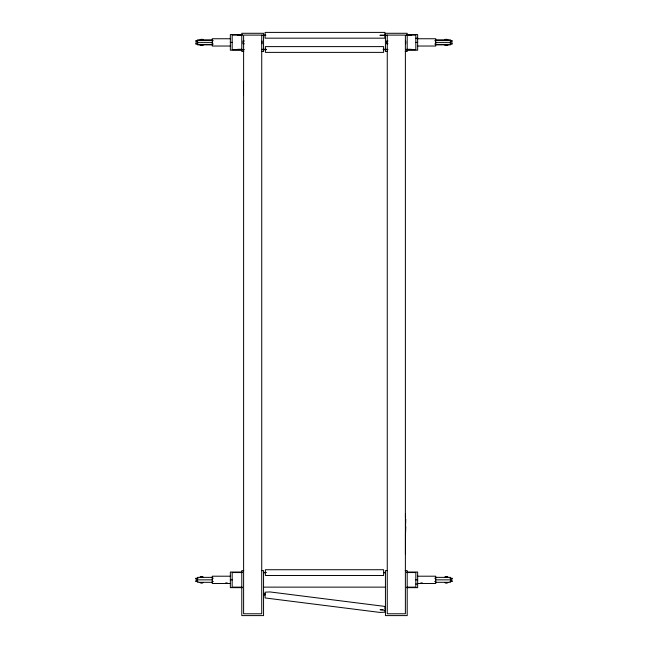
<?xml version="1.0" encoding="UTF-8"?>
<svg xmlns="http://www.w3.org/2000/svg" width="648" height="648" viewBox="0 0 648 648"><rect width="100%" height="100%" fill="white"/><g stroke="black" fill="none" stroke-linecap="round" stroke-linejoin="round"><path stroke-width="0.97" d="M196.7 43.189L196.603 43.943M196.7 580.64L196.603 581.394M451.3 41.594L451.397 40.84M451.3 579.045L451.397 578.291M382.968 609.582L380.076 609.744L385.463 610.424M242.295 34.579L230.34 34.579L230.34 50.204L242.295 50.204M406.701 34.579L417.66 34.579L417.66 50.204L406.701 50.204M242.255 35.105L232.17 35.105L232.17 49.677L242.255 49.677M265.761 35.105L243.608 35.105L243.608 613.778L261.727 613.778L261.727 35.105M380.076 35.105L405.381 35.105L405.381 613.778L387.261 613.778L387.261 35.105M406.191 35.105L415.83 35.105L415.83 49.677L406.191 49.677M237.557 35.47L241.834 35.47M261.727 35.47L265.761 35.47M380.076 35.47L387.261 35.47M406.191 35.47L411.431 35.47M415.83 38.208L417.66 38.208M230.348 38.75L212.269 38.75L212.269 46.032L230.348 46.032M417.652 38.75L435.731 38.75L435.731 46.032L417.652 46.032M200.872 39.325L202.427 39.325M445.573 39.325L447.128 39.325M200.135 39.504L203.172 39.504M444.828 39.504L447.865 39.504M212.536 39.917L197.51 39.917L197.51 44.866L212.536 44.866M435.464 39.917L450.49 39.917L450.49 44.866L435.464 44.866M197.51 40.387L212.536 40.387M435.464 40.387L450.49 40.387M213.289 40.743L212.309 40.743L212.317 40.168M434.711 40.743L435.691 40.743L435.683 40.168M198.077 40.84L195.591 40.84L196.101 41.245L196.101 43.538L195.591 43.943L198.077 43.943M449.923 40.84L452.409 40.84L451.899 41.245L451.899 43.538L452.409 43.943L449.923 43.943M243.608 40.994L244.337 40.994M387.261 40.994L387.99 40.994M197.51 42.387L212.309 42.387M230.34 42.387L232.332 42.387M415.668 42.387L417.66 42.387M435.691 42.387L450.49 42.387M243.608 43.789L244.337 43.789M387.261 43.789L387.99 43.789M213.289 44.04L212.309 44.04L212.317 44.615M434.711 44.04L435.691 44.04L435.683 44.615M197.51 44.396L212.536 44.396M435.464 44.396L450.49 44.396M200.135 45.279L203.172 45.279M444.828 45.279L447.865 45.279M200.872 45.514L202.427 45.514M445.573 45.514L447.128 45.514M237.557 49.313L241.834 49.313M261.727 49.313L266.215 49.313M383.227 49.313L387.261 49.313M406.191 49.313L411.431 49.313M243.608 49.677L244.337 49.677M261.727 49.677L266.482 49.677M383.227 49.677L387.99 49.677M243.761 51.5L241.785 51.5L241.785 33.283L263.55 33.283L263.55 51.5L261.573 51.5M387.415 51.5L385.439 51.5L385.439 33.283L407.203 33.283L407.203 51.5L405.219 51.5M243.502 81.583L243.502 88.079M243.502 89.262L243.502 95.386M405.437 513.475L405.437 516.991M405.437 533.191L405.437 537.621M405.437 538.52L405.437 548.475M405.437 548.945L405.437 553.862M243.761 570.613L241.785 570.613L241.785 615.6L263.55 615.6L263.55 570.613L261.573 570.613M387.415 570.613L385.439 570.613L385.439 615.6L407.203 615.6L407.203 570.613L405.219 570.613M242.295 572.03L230.34 572.03L230.34 587.655L242.295 587.655M406.701 572.03L417.66 572.03L417.66 587.655L406.701 587.655M263.55 572.435L265.372 572.435L265.372 569.73L383.616 569.73L383.616 572.435L385.439 572.435M242.255 572.557L232.17 572.557L232.17 587.129L242.255 587.129M263.453 572.557L266.482 572.557M383.543 572.557L385.56 572.557M406.75 572.557L415.83 572.557L415.83 587.129L406.75 587.129M263.55 572.8L265.372 572.8L265.372 575.505L383.616 575.505L383.616 572.8L385.439 572.8M230.348 576.202L212.269 576.202L212.269 583.484L230.348 583.484M417.652 576.202L435.731 576.202L435.731 583.484L417.652 583.484M200.872 576.72L202.427 576.72M445.573 576.72L447.128 576.72M200.135 576.955L203.172 576.955M444.828 576.955L447.865 576.955M212.536 577.368L197.51 577.368L197.51 582.317L212.536 582.317M435.464 577.368L450.49 577.368L450.49 582.317L435.464 582.317M213.289 578.194L212.309 578.194L212.317 577.619M434.711 578.194L435.691 578.194L435.683 577.619M198.077 578.291L195.591 578.291L196.101 578.696L196.101 580.989L195.591 581.394L198.077 581.394M449.923 578.291L452.409 578.291L451.899 578.696L451.899 580.989L452.409 581.394L449.923 581.394M197.51 579.847L212.309 579.847M230.34 579.847L232.332 579.847M415.668 579.847L417.66 579.847M435.691 579.847L450.49 579.847M213.289 581.491L212.309 581.491L212.317 582.066M434.711 581.491L435.691 581.491L435.683 582.066M200.135 582.73L203.172 582.73M444.828 582.73L447.865 582.73M200.872 582.908L202.427 582.908M225.65 582.908L227.205 582.908M420.795 582.908L422.35 582.908M445.573 582.908L447.128 582.908M415.83 584.026L417.66 584.026M263.453 587.129L385.56 587.129M263.55 593.827L265.372 594.054M263.412 595.042L265.097 595.253L265.097 597.95L380.076 612.441L384.896 612.174L384.896 610.375M451.3 43.189L451.397 43.943M451.3 580.64L451.397 581.394M196.7 41.594L196.603 40.84M196.7 579.045L196.603 578.291M405.737 40.994L405.737 43.789M386.67 40.994L386.67 43.789M384.896 35.105L384.896 32.4L265.097 32.4L265.097 35.105M384.896 35.47L384.896 38.175L265.097 38.175L265.097 35.47M384.896 609.12L384.896 606.423L269.924 591.932L265.097 592.199L265.097 594.896M383.616 49.313L383.616 46.607L265.372 46.607L265.372 49.313M383.616 49.677L383.616 52.383L265.372 52.383L265.372 49.677M262.084 40.994L262.084 43.789M243.016 40.994L243.016 43.789M405.656 519.186L405.535 525.309L405.656 519.186M405.656 526.492L405.535 532.988L405.656 526.492"/></g></svg>
